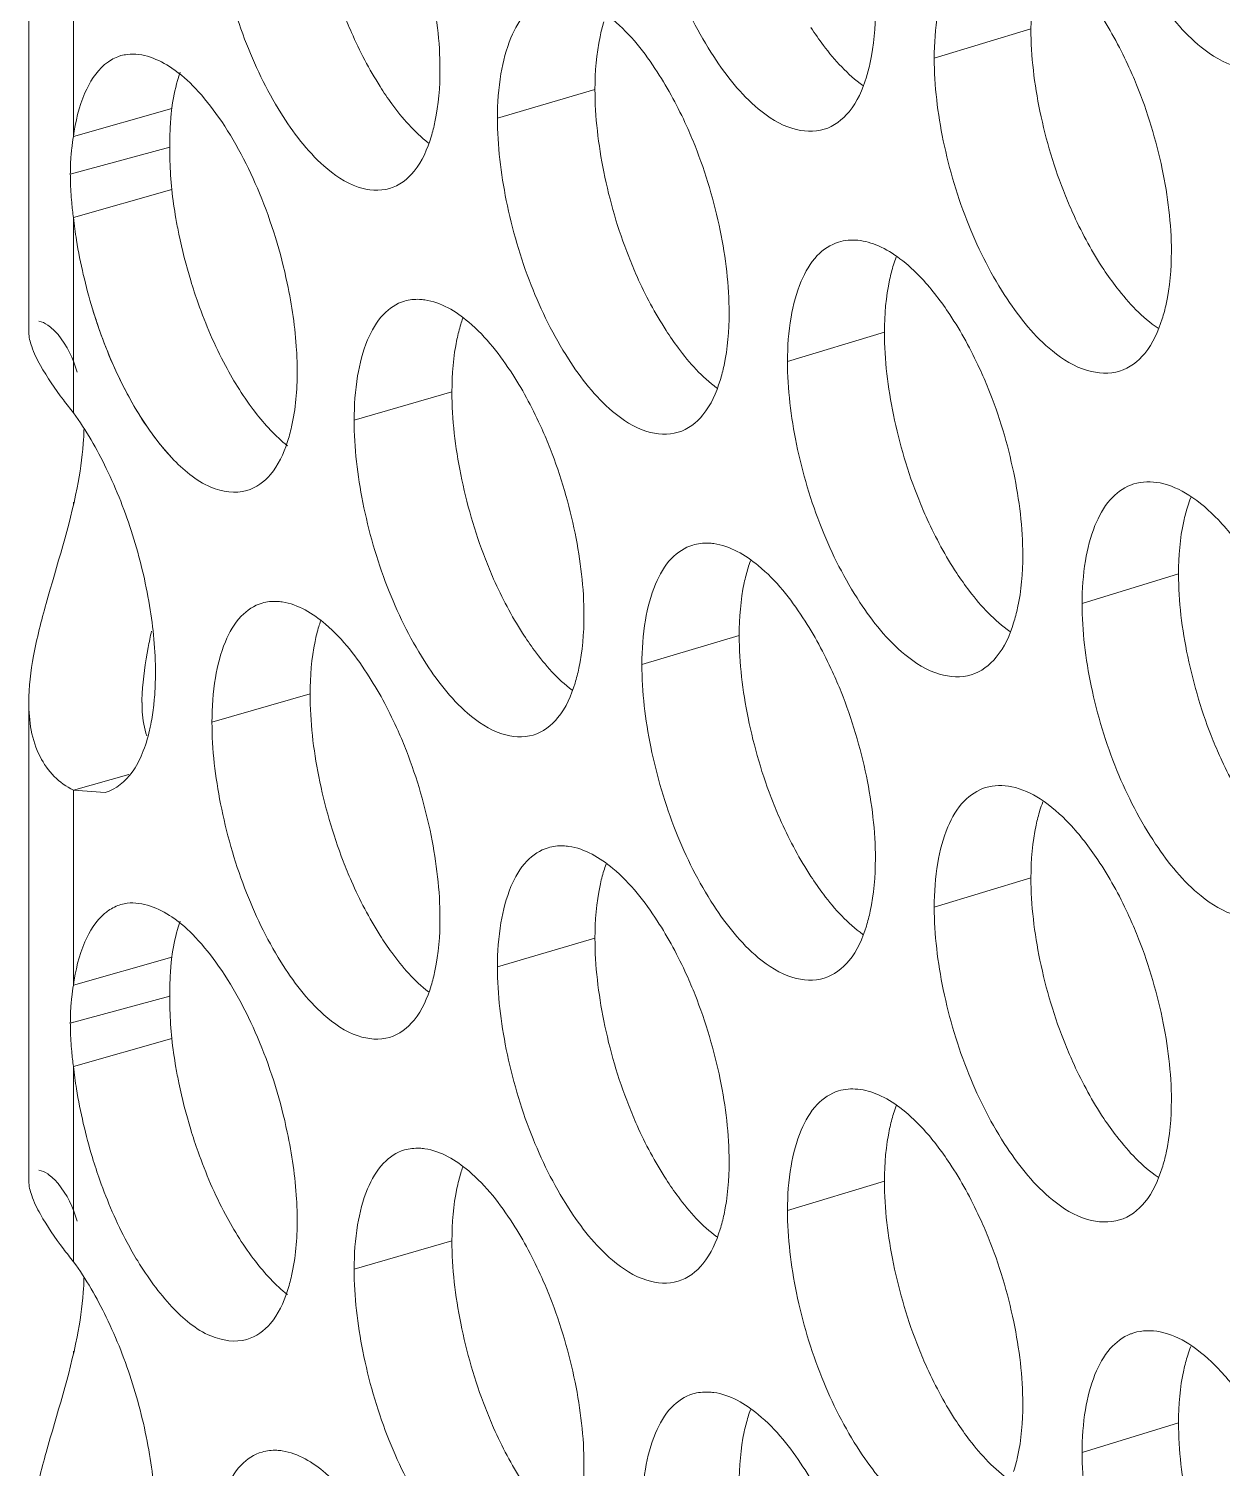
# Model space of a CAD drawing. Header units: millimetres. Extents: x 1177 to 4147, y 93 to 2194.
# Drawn here: x 2491.77 to 2502.84, y 860.77 to 874.13 of the extents above; entities that cross this region are included whole.
import ezdxf

# ---------------------------------------------------------------- set-up
doc = ezdxf.new("R2010")
doc.units = ezdxf.units.MM
doc.header["$LTSCALE"] = 0.1
doc.layers.get('0').update_dxf_attribs({"lineweight": 13})
doc.layers.add('标注', color=251, linetype='Continuous', lineweight=9)

# ---------------------------------------------------------------- blocks, each defined once
blk = doc.blocks.new('02')
for p, q in [((4328.801, 835.981), (4328.801, 842.345)), ((4329.392, 838.595), (4329.392, 841.182)), ((4329.392, 834.932), (4329.392, 837.519)), ((4328.801, 824.748), (4328.801, 831.095)), ((4329.392, 827.345), (4329.392, 829.932)), ((4329.392, 823.682), (4329.392, 826.269))]:
    blk.add_line(p, q)
at = {"layer": '标注'}
for p, q in [((4342.08, 840.021), (4340.799, 839.631)), ((4336.303, 839.219), (4335.011, 838.838)), ((4330.695, 838.967), (4329.392, 838.595)), ((4330.695, 838.967), (4329.392, 838.595)), ((4330.668, 838.453), (4329.351, 838.094)), ((4330.668, 838.453), (4329.351, 838.094)), ((4330.695, 837.891), (4329.392, 837.519)), ((4330.695, 837.891), (4329.392, 837.519)), ((4340.139, 835.999), (4338.854, 835.612)), ((4334.408, 835.21), (4333.112, 834.833)), ((4334.408, 835.21), (4333.112, 834.833)), ((4329.392, 833.71), (4329.392, 833.748)), ((4344.036, 832.798), (4342.758, 832.405)), ((4338.214, 831.982), (4336.925, 831.598)), ((4338.214, 831.982), (4336.925, 831.598)), ((4332.528, 831.207), (4331.228, 830.832)), ((4330.127, 830.141), (4329.392, 829.932)), ((4329.392, 829.932), (4329.813, 829.902)), ((4342.08, 828.771), (4340.799, 828.381)), ((4342.08, 828.771), (4340.799, 828.381)), ((4336.303, 827.969), (4335.011, 827.588)), ((4330.695, 827.717), (4329.392, 827.345)), ((4330.668, 827.203), (4329.351, 826.844)), ((4330.668, 827.203), (4330.659, 827.201)), ((4329.392, 826.855), (4329.351, 826.844)), ((4330.695, 826.641), (4329.392, 826.269)), ((4340.139, 824.749), (4338.854, 824.362)), ((4334.408, 823.96), (4333.112, 823.583)), ((4329.392, 822.46), (4329.392, 822.498)), ((4344.036, 821.548), (4342.758, 821.155))]:
    blk.add_line(p, q, dxfattribs=at)
for centre, radius, start, end in [((4330.173, 839.136), 0.55, 97.1735, 105.9366), ((4330.173, 839.136), 0.55, 97.1735, 105.9366), ((4331.697, 838.179), 2.342, 169.768, 173.6853), ((4331.697, 838.179), 2.342, 169.768, 173.6853), ((4335.848, 838.455), 5.18, 178.0496, 180.0207), ((4335.848, 838.455), 5.18, 178.0496, 180.0207), ((4336.345, 838.454), 5.677, 180.0086, 181.863), ((4336.345, 838.454), 5.677, 180.0086, 181.863), ((4336.687, 838.466), 6.02, 181.871, 185.483), ((4336.687, 838.466), 6.02, 181.871, 185.483), ((4336.712, 838.554), 6.053, 186.2893, 189.956), ((4336.712, 838.554), 6.053, 186.2893, 189.956), ((4333.9, 838.141), 4.55, 185.3339, 187.8588), ((4333.9, 838.141), 4.55, 185.3339, 187.8588), ((4342.076, 836.331), 1.903, 159.5485, 162.781), ((4336.39, 835.539), 1.95, 160.5892, 163.1153), ((4336.39, 835.539), 1.95, 160.5892, 163.1153), ((4343.627, 833.394), 0.623, 107.151, 111.3587), ((4345.946, 833.132), 1.875, 158.8656, 162.563), ((4340.165, 832.312), 1.918, 159.8933, 162.8914), ((4340.165, 832.312), 1.918, 159.8933, 162.8914), ((4334.526, 831.533), 1.966, 160.9402, 163.2288), ((4332.677, 831.098), 2.377, 177.2621, 180.0726), ((4344.003, 829.104), 1.889, 159.2059, 162.6715), ((4344.003, 829.104), 1.889, 159.2059, 162.6715), ((4338.27, 828.298), 1.933, 160.2403, 163.0029), ((4330.173, 827.886), 0.55, 97.1735, 105.9366), ((4331.697, 826.929), 2.342, 169.768, 173.6853), ((4335.848, 827.205), 5.18, 178.0496, 180.0207), ((4336.345, 827.204), 5.677, 180.0086, 181.863), ((4336.687, 827.216), 6.02, 181.871, 185.483), ((4336.712, 827.304), 6.053, 186.2893, 189.956), ((4333.9, 826.891), 4.55, 185.3339, 187.8588), ((4342.076, 825.081), 1.903, 159.5485, 162.781), ((4336.39, 824.289), 1.95, 160.5892, 163.1153), ((4343.627, 822.144), 0.623, 107.151, 111.3587), ((4345.946, 821.882), 1.875, 158.8656, 162.563), ((4340.165, 821.062), 1.918, 159.8933, 162.8914)]:
    blk.add_arc(centre, radius, start, end, dxfattribs=at)
for points, knots in [([(4342.758, 843.655), (4342.758, 843.288), (4342.853, 842.532), (4343.179, 841.451), (4343.667, 840.502), (4344.099, 839.971), (4344.336, 839.779)], [0, 0, 0, 0, 0.256412, 0.529221, 0.786254, 1, 1, 1, 1]), ([(4336.925, 842.848), (4336.925, 842.481), (4337.018, 841.725), (4337.335, 840.642), (4337.812, 839.691), (4338.234, 839.155), (4338.467, 838.961)], [0, 0, 0, 0, 0.256988, 0.530284, 0.787246, 1, 1, 1, 1]), ([(4331.228, 842.082), (4331.228, 841.719), (4331.318, 840.97), (4331.622, 839.895), (4332.079, 838.945), (4332.485, 838.405), (4332.711, 838.205)], [0, 0, 0, 0, 0.256731, 0.529807, 0.786809, 1, 1, 1, 1]), ([(4334.249, 839.485), (4334.249, 839.852), (4334.157, 840.608), (4333.946, 841.338), (4333.805, 841.701)], [0, 0, 0, 0, 0.48467, 1, 1, 1, 1]), ([(4341.48, 841.215), (4341.372, 841.183), (4341.157, 841.038), (4340.95, 840.672), (4340.824, 840.189), (4340.799, 839.827), (4340.799, 839.631)], [0, 0, 0, 0, 0.184776, 0.405862, 0.677804, 1, 1, 1, 1]), ([(4342.2, 840.917), (4342.18, 840.852), (4342.104, 840.559), (4342.08, 840.255), (4342.08, 840.021)], [0, 0, 0, 0, 0.225626, 1, 1, 1, 1]), ([(4335.681, 840.419), (4335.576, 840.388), (4335.362, 840.244), (4335.16, 839.879), (4335.035, 839.397), (4335.011, 839.035), (4335.011, 838.838)], [0, 0, 0, 0, 0.18233, 0.402579, 0.67547, 1, 1, 1, 1]), ([(4337.128, 839.45), (4336.963, 839.704), (4336.645, 840.12), (4336.171, 840.406), (4335.955, 840.437)], [0, 0, 0, 0, 0.581214, 1, 1, 1, 1]), ([(4332.967, 840.239), (4333.001, 840.15), (4333.141, 839.811), (4333.311, 839.485), (4333.455, 839.257)], [0, 0, 0, 0, 0.260931, 1, 1, 1, 1]), ([(4339.899, 839.379), (4339.919, 839.444), (4339.995, 839.736), (4340.019, 840.04), (4340.019, 840.273)], [0, 0, 0, 0, 0.225563, 1, 1, 1, 1]), ([(4343.479, 839.281), (4343.443, 839.37), (4343.296, 839.708), (4343.118, 840.032), (4342.966, 840.258)], [0, 0, 0, 0, 0.260387, 1, 1, 1, 1]), ([(4336.421, 840.114), (4336.401, 840.049), (4336.327, 839.756), (4336.303, 839.452), (4336.303, 839.219)], [0, 0, 0, 0, 0.225225, 1, 1, 1, 1]), ([(4339.164, 840.039), (4339.217, 839.958), (4339.414, 839.676), (4339.651, 839.415), (4339.853, 839.27)], [0, 0, 0, 0, 0.279659, 1, 1, 1, 1]), ([(4342.08, 840.021), (4342.08, 839.655), (4342.174, 838.898), (4342.391, 838.17), (4342.537, 837.809)], [0, 0, 0, 0, 0.484648, 1, 1, 1, 1]), ([(4344.336, 839.779), (4344.475, 839.667), (4344.755, 839.492), (4345.098, 839.473), (4345.235, 839.515)], [0, 0, 0, 0, 0.555309, 1, 1, 1, 1]), ([(4329.805, 839.547), (4329.689, 839.448), (4329.497, 839.136), (4329.419, 838.792), (4329.392, 838.595)], [0, 0, 0, 0, 0.434523, 1, 1, 1, 1]), ([(4329.805, 839.547), (4329.689, 839.448), (4329.497, 839.136), (4329.419, 838.792), (4329.392, 838.595)], [0, 0, 0, 0, 0.434523, 1, 1, 1, 1]), ([(4330.022, 839.666), (4329.963, 839.649), (4329.887, 839.611), (4329.821, 839.56), (4329.805, 839.547)], [0, 0, 0, 0, 0.740858, 1, 1, 1, 1]), ([(4330.022, 839.666), (4329.963, 839.649), (4329.887, 839.611), (4329.821, 839.56), (4329.805, 839.547)], [0, 0, 0, 0, 0.740858, 1, 1, 1, 1]), ([(4331.316, 838.85), (4331.223, 838.984), (4331.035, 839.222), (4330.662, 839.559), (4330.309, 839.708), (4330.104, 839.683)], [0, 0, 0, 0, 0.320968, 0.5929, 1, 1, 1, 1]), ([(4331.316, 838.85), (4331.223, 838.984), (4331.035, 839.222), (4330.662, 839.559), (4330.309, 839.708), (4330.104, 839.683)], [0, 0, 0, 0, 0.320968, 0.5929, 1, 1, 1, 1]), ([(4340.799, 839.631), (4340.799, 839.265), (4340.893, 838.508), (4341.216, 837.427), (4341.7, 836.477), (4342.129, 835.944), (4342.365, 835.752)], [0, 0, 0, 0, 0.256604, 0.529576, 0.786585, 1, 1, 1, 1]), ([(4330.808, 839.446), (4330.795, 839.41), (4330.744, 839.253), (4330.712, 839.092), (4330.695, 838.967)], [0, 0, 0, 0, 0.232223, 1, 1, 1, 1]), ([(4330.808, 839.446), (4330.795, 839.41), (4330.744, 839.253), (4330.712, 839.092), (4330.695, 838.967)], [0, 0, 0, 0, 0.232223, 1, 1, 1, 1]), ([(4334.132, 838.592), (4334.152, 838.657), (4334.226, 838.949), (4334.249, 839.252), (4334.249, 839.485)], [0, 0, 0, 0, 0.225161, 1, 1, 1, 1]), ([(4337.629, 838.47), (4337.594, 838.559), (4337.45, 838.897), (4337.276, 839.222), (4337.128, 839.45)], [0, 0, 0, 0, 0.26065, 1, 1, 1, 1]), ([(4339.34, 838.69), (4339.469, 838.729), (4339.727, 838.929), (4339.848, 839.216), (4339.899, 839.379)], [0, 0, 0, 0, 0.441719, 1, 1, 1, 1]), ([(4333.455, 839.257), (4333.505, 839.179), (4333.689, 838.907), (4333.909, 838.654), (4334.096, 838.508)], [0, 0, 0, 0, 0.278486, 1, 1, 1, 1]), ([(4336.303, 839.219), (4336.303, 838.852), (4336.395, 838.096), (4336.607, 837.366), (4336.75, 837.003)], [0, 0, 0, 0, 0.484764, 1, 1, 1, 1]), ([(4343.941, 837.071), (4343.941, 837.437), (4343.845, 838.193), (4343.626, 838.921), (4343.479, 839.281)], [0, 0, 0, 0, 0.484476, 1, 1, 1, 1]), ([(4330.695, 838.967), (4330.692, 838.94), (4330.68, 838.828), (4330.674, 838.716), (4330.671, 838.631)], [0, 0, 0, 0, 0.242582, 1, 1, 1, 1]), ([(4330.695, 838.967), (4330.692, 838.94), (4330.68, 838.828), (4330.674, 838.716), (4330.671, 838.631)], [0, 0, 0, 0, 0.242582, 1, 1, 1, 1]), ([(4332.225, 836.65), (4332.14, 837.057), (4331.905, 837.823), (4331.535, 838.537), (4331.316, 838.85)], [0, 0, 0, 0, 0.521078, 1, 1, 1, 1]), ([(4332.225, 836.65), (4332.14, 837.057), (4331.905, 837.823), (4331.535, 838.537), (4331.316, 838.85)], [0, 0, 0, 0, 0.521078, 1, 1, 1, 1]), ([(4335.011, 838.838), (4335.011, 838.472), (4335.103, 837.717), (4335.417, 836.635), (4335.888, 835.684), (4336.305, 835.147), (4336.536, 834.951)], [0, 0, 0, 0, 0.257025, 0.530351, 0.787311, 1, 1, 1, 1]), ([(4338.467, 838.961), (4338.602, 838.849), (4338.872, 838.673), (4339.207, 838.649), (4339.34, 838.69)], [0, 0, 0, 0, 0.557203, 1, 1, 1, 1]), ([(4333.581, 837.905), (4333.709, 837.942), (4333.965, 838.143), (4334.083, 838.429), (4334.132, 838.592)], [0, 0, 0, 0, 0.438663, 1, 1, 1, 1]), ([(4329.369, 838.436), (4329.366, 838.409), (4329.355, 838.295), (4329.351, 838.181), (4329.351, 838.094)], [0, 0, 0, 0, 0.240746, 1, 1, 1, 1]), ([(4329.369, 838.436), (4329.366, 838.409), (4329.355, 838.295), (4329.351, 838.181), (4329.351, 838.094)], [0, 0, 0, 0, 0.240746, 1, 1, 1, 1]), ([(4338.081, 836.256), (4338.081, 836.622), (4337.987, 837.378), (4337.773, 838.107), (4337.629, 838.47)], [0, 0, 0, 0, 0.484593, 1, 1, 1, 1]), ([(4329.351, 838.094), (4329.351, 838.063), (4329.353, 837.938), (4329.36, 837.813), (4329.369, 837.718)], [0, 0, 0, 0, 0.242279, 1, 1, 1, 1]), ([(4329.351, 838.094), (4329.351, 838.063), (4329.353, 837.938), (4329.36, 837.813), (4329.369, 837.718)], [0, 0, 0, 0, 0.242279, 1, 1, 1, 1]), ([(4332.711, 838.205), (4332.843, 838.087), (4333.109, 837.899), (4333.448, 837.866), (4333.581, 837.905)], [0, 0, 0, 0, 0.561342, 1, 1, 1, 1]), ([(4342.537, 837.809), (4342.573, 837.72), (4342.718, 837.383), (4342.895, 837.059), (4343.045, 836.832)], [0, 0, 0, 0, 0.260496, 1, 1, 1, 1]), ([(4329.392, 837.519), (4329.403, 837.42), (4329.459, 837.012), (4329.554, 836.61), (4329.644, 836.312)], [0, 0, 0, 0, 0.243528, 1, 1, 1, 1]), ([(4329.392, 837.519), (4329.403, 837.42), (4329.459, 837.012), (4329.554, 836.61), (4329.644, 836.312)], [0, 0, 0, 0, 0.243528, 1, 1, 1, 1]), ([(4330.75, 837.507), (4330.762, 837.439), (4330.815, 837.161), (4330.885, 836.887), (4330.947, 836.684)], [0, 0, 0, 0, 0.247361, 1, 1, 1, 1]), ([(4330.75, 837.507), (4330.762, 837.439), (4330.815, 837.161), (4330.885, 836.887), (4330.947, 836.684)], [0, 0, 0, 0, 0.247361, 1, 1, 1, 1]), ([(4339.532, 837.195), (4339.425, 837.163), (4339.21, 837.018), (4339.005, 836.653), (4338.879, 836.171), (4338.854, 835.808), (4338.854, 835.612)], [0, 0, 0, 0, 0.183968, 0.404776, 0.677031, 1, 1, 1, 1]), ([(4341.005, 836.234), (4340.894, 836.402), (4340.692, 836.668), (4340.368, 836.973), (4340.08, 837.151), (4339.797, 837.234), (4339.613, 837.22), (4339.532, 837.195)], [0, 0, 0, 0, 0.324474, 0.533713, 0.711862, 0.863947, 1, 1, 1, 1]), ([(4343.819, 836.176), (4343.84, 836.241), (4343.916, 836.533), (4343.941, 836.837), (4343.941, 837.071)], [0, 0, 0, 0, 0.225833, 1, 1, 1, 1]), ([(4336.75, 837.003), (4336.785, 836.914), (4336.926, 836.576), (4337.099, 836.251), (4337.246, 836.024)], [0, 0, 0, 0, 0.260758, 1, 1, 1, 1]), ([(4340.259, 836.894), (4340.239, 836.829), (4340.164, 836.537), (4340.139, 836.233), (4340.139, 835.999)], [0, 0, 0, 0, 0.225492, 1, 1, 1, 1]), ([(4330.947, 836.684), (4330.977, 836.584), (4331.104, 836.199), (4331.264, 835.824), (4331.406, 835.558)], [0, 0, 0, 0, 0.257432, 1, 1, 1, 1]), ([(4330.947, 836.684), (4330.977, 836.584), (4331.104, 836.199), (4331.264, 835.824), (4331.406, 835.558)], [0, 0, 0, 0, 0.257432, 1, 1, 1, 1]), ([(4343.045, 836.832), (4343.1, 836.75), (4343.306, 836.461), (4343.555, 836.196), (4343.766, 836.052)], [0, 0, 0, 0, 0.280375, 1, 1, 1, 1]), ([(4332.357, 835.482), (4332.357, 835.575), (4332.344, 835.967), (4332.287, 836.357), (4332.225, 836.65)], [0, 0, 0, 0, 0.236743, 1, 1, 1, 1]), ([(4332.357, 835.482), (4332.357, 835.575), (4332.344, 835.967), (4332.287, 836.357), (4332.225, 836.65)], [0, 0, 0, 0, 0.236743, 1, 1, 1, 1]), ([(4329.644, 836.312), (4329.762, 835.925), (4330.041, 835.224), (4330.459, 834.587), (4330.696, 834.336)], [0, 0, 0, 0, 0.540054, 1, 1, 1, 1]), ([(4329.644, 836.312), (4329.675, 836.212), (4329.801, 835.827), (4329.962, 835.452), (4330.104, 835.186)], [0, 0, 0, 0, 0.257377, 1, 1, 1, 1]), ([(4333.779, 836.413), (4333.673, 836.382), (4333.461, 836.238), (4333.26, 835.874), (4333.136, 835.392), (4333.112, 835.029), (4333.112, 834.833)], [0, 0, 0, 0, 0.181499, 0.401469, 0.674683, 1, 1, 1, 1]), ([(4333.779, 836.413), (4333.673, 836.382), (4333.461, 836.238), (4333.26, 835.874), (4333.136, 835.392), (4333.112, 835.029), (4333.112, 834.833)], [0, 0, 0, 0, 0.181499, 0.401469, 0.674683, 1, 1, 1, 1]), ([(4334.048, 836.429), (4334.025, 836.433), (4333.935, 836.441), (4333.843, 836.431), (4333.779, 836.413)], [0, 0, 0, 0, 0.259359, 1, 1, 1, 1]), ([(4334.048, 836.429), (4334.025, 836.433), (4333.935, 836.441), (4333.843, 836.431), (4333.779, 836.413)], [0, 0, 0, 0, 0.259359, 1, 1, 1, 1]), ([(4335.213, 835.439), (4335.049, 835.694), (4334.734, 836.11), (4334.263, 836.398), (4334.048, 836.429)], [0, 0, 0, 0, 0.582011, 1, 1, 1, 1]), ([(4335.213, 835.439), (4335.049, 835.694), (4334.734, 836.11), (4334.263, 836.398), (4334.048, 836.429)], [0, 0, 0, 0, 0.582011, 1, 1, 1, 1]), ([(4328.932, 836.145), (4328.974, 836.14), (4329.073, 836.09), (4329.281, 835.885), (4329.389, 835.649), (4329.441, 835.471)], [0, 0, 0, 0, 0.148198, 0.361925, 1, 1, 1, 1]), ([(4337.962, 835.362), (4337.982, 835.427), (4338.056, 835.719), (4338.081, 836.023), (4338.081, 836.256)], [0, 0, 0, 0, 0.225428, 1, 1, 1, 1]), ([(4341.514, 835.256), (4341.478, 835.345), (4341.332, 835.683), (4341.155, 836.007), (4341.005, 836.234)], [0, 0, 0, 0, 0.260475, 1, 1, 1, 1]), ([(4343.255, 835.485), (4343.385, 835.525), (4343.644, 835.725), (4343.768, 836.014), (4343.819, 836.176)], [0, 0, 0, 0, 0.443684, 1, 1, 1, 1]), ([(4328.954, 835.561), (4328.91, 835.641), (4328.841, 835.781), (4328.801, 835.936), (4328.801, 836)], [0, 0, 0, 0, 0.58968, 1, 1, 1, 1]), ([(4334.524, 836.105), (4334.505, 836.04), (4334.431, 835.747), (4334.408, 835.444), (4334.408, 835.21)], [0, 0, 0, 0, 0.225092, 1, 1, 1, 1]), ([(4334.524, 836.105), (4334.505, 836.04), (4334.431, 835.747), (4334.408, 835.444), (4334.408, 835.21)], [0, 0, 0, 0, 0.225092, 1, 1, 1, 1]), ([(4337.246, 836.024), (4337.297, 835.944), (4337.491, 835.665), (4337.721, 835.407), (4337.919, 835.261)], [0, 0, 0, 0, 0.279282, 1, 1, 1, 1]), ([(4340.139, 835.999), (4340.139, 835.633), (4340.233, 834.876), (4340.448, 834.147), (4340.593, 833.786)], [0, 0, 0, 0, 0.484687, 1, 1, 1, 1]), ([(4342.365, 835.752), (4342.502, 835.64), (4342.779, 835.464), (4343.119, 835.444), (4343.255, 835.485)], [0, 0, 0, 0, 0.555929, 1, 1, 1, 1]), ([(4329.392, 834.932), (4329.347, 834.989), (4329.191, 835.191), (4329.044, 835.401), (4328.954, 835.561)], [0, 0, 0, 0, 0.283462, 1, 1, 1, 1]), ([(4331.406, 835.558), (4331.522, 835.342), (4331.761, 834.959), (4332.068, 834.623), (4332.228, 834.496)], [0, 0, 0, 0, 0.545672, 1, 1, 1, 1]), ([(4331.406, 835.558), (4331.522, 835.342), (4331.761, 834.959), (4332.068, 834.623), (4332.228, 834.496)], [0, 0, 0, 0, 0.545672, 1, 1, 1, 1]), ([(4338.854, 835.612), (4338.854, 835.246), (4338.948, 834.489), (4339.268, 833.407), (4339.749, 832.457), (4340.174, 831.922), (4340.408, 831.729)], [0, 0, 0, 0, 0.256797, 0.52993, 0.786916, 1, 1, 1, 1]), ([(4332.225, 834.539), (4332.248, 834.607), (4332.331, 834.914), (4332.357, 835.235), (4332.357, 835.482)], [0, 0, 0, 0, 0.223003, 1, 1, 1, 1]), ([(4332.225, 834.539), (4332.248, 834.607), (4332.331, 834.914), (4332.357, 835.235), (4332.357, 835.482)], [0, 0, 0, 0, 0.223003, 1, 1, 1, 1]), ([(4335.709, 834.458), (4335.674, 834.547), (4335.532, 834.885), (4335.36, 835.211), (4335.213, 835.439)], [0, 0, 0, 0, 0.260737, 1, 1, 1, 1]), ([(4335.709, 834.458), (4335.674, 834.547), (4335.532, 834.885), (4335.36, 835.211), (4335.213, 835.439)], [0, 0, 0, 0, 0.260737, 1, 1, 1, 1]), ([(4337.405, 834.674), (4337.534, 834.712), (4337.791, 834.912), (4337.911, 835.199), (4337.962, 835.362)], [0, 0, 0, 0, 0.440715, 1, 1, 1, 1]), ([(4330.104, 835.186), (4330.148, 835.104), (4330.32, 834.803), (4330.523, 834.52), (4330.696, 834.336)], [0, 0, 0, 0, 0.271397, 1, 1, 1, 1]), ([(4334.408, 835.21), (4334.408, 834.844), (4334.499, 834.087), (4334.709, 833.357), (4334.851, 832.994)], [0, 0, 0, 0, 0.484802, 1, 1, 1, 1]), ([(4334.408, 835.21), (4334.408, 834.844), (4334.499, 834.087), (4334.709, 833.357), (4334.851, 832.994)], [0, 0, 0, 0, 0.484802, 1, 1, 1, 1]), ([(4341.972, 833.045), (4341.972, 833.411), (4341.877, 834.167), (4341.66, 834.895), (4341.514, 835.256)], [0, 0, 0, 0, 0.484515, 1, 1, 1, 1]), ([(4330.479, 831.483), (4330.479, 831.782), (4330.418, 832.403), (4330.199, 833.316), (4329.861, 834.177), (4329.56, 834.702), (4329.392, 834.932)], [0, 0, 0, 0, 0.24518, 0.507954, 0.766556, 1, 1, 1, 1]), ([(4333.112, 834.833), (4333.112, 834.468), (4333.203, 833.716), (4333.511, 832.638), (4333.976, 831.687), (4334.388, 831.149), (4334.616, 830.951)], [0, 0, 0, 0, 0.25688, 0.530083, 0.787064, 1, 1, 1, 1]), ([(4333.112, 834.833), (4333.112, 834.468), (4333.203, 833.716), (4333.511, 832.638), (4333.976, 831.687), (4334.388, 831.149), (4334.616, 830.951)], [0, 0, 0, 0, 0.25688, 0.530083, 0.787064, 1, 1, 1, 1]), ([(4336.536, 834.951), (4336.67, 834.838), (4336.938, 834.66), (4337.272, 834.634), (4337.405, 834.674)], [0, 0, 0, 0, 0.558251, 1, 1, 1, 1]), ([(4329.532, 834.712), (4329.531, 834.65), (4329.518, 834.39), (4329.479, 834.132), (4329.441, 833.938)], [0, 0, 0, 0, 0.238404, 1, 1, 1, 1]), ([(4331.69, 833.902), (4331.811, 833.937), (4332.057, 834.119), (4332.175, 834.388), (4332.225, 834.539)], [0, 0, 0, 0, 0.441393, 1, 1, 1, 1]), ([(4331.69, 833.902), (4331.811, 833.937), (4332.057, 834.119), (4332.175, 834.388), (4332.225, 834.539)], [0, 0, 0, 0, 0.441393, 1, 1, 1, 1]), ([(4336.157, 832.243), (4336.157, 832.61), (4336.065, 833.366), (4335.852, 834.095), (4335.709, 834.458)], [0, 0, 0, 0, 0.484632, 1, 1, 1, 1]), ([(4336.157, 832.243), (4336.157, 832.61), (4336.065, 833.366), (4335.852, 834.095), (4335.709, 834.458)], [0, 0, 0, 0, 0.484632, 1, 1, 1, 1]), ([(4330.696, 834.336), (4330.844, 834.18), (4331.132, 833.924), (4331.537, 833.858), (4331.69, 833.902)], [0, 0, 0, 0, 0.574979, 1, 1, 1, 1]), ([(4330.696, 834.336), (4330.844, 834.18), (4331.132, 833.924), (4331.537, 833.858), (4331.69, 833.902)], [0, 0, 0, 0, 0.574979, 1, 1, 1, 1]), ([(4344.942, 833.037), (4344.829, 833.205), (4344.599, 833.502), (4344.213, 833.843), (4343.82, 834.026), (4343.554, 834.024), (4343.443, 833.99)], [0, 0, 0, 0, 0.323685, 0.595295, 0.814917, 1, 1, 1, 1]), ([(4329.441, 833.938), (4329.339, 833.419), (4329.098, 832.688), (4328.856, 831.746), (4328.801, 831.301), (4328.801, 831.095)], [0, 0, 0, 0, 0.543055, 0.787808, 1, 1, 1, 1]), ([(4343.4, 833.975), (4343.297, 833.935), (4343.095, 833.779), (4342.901, 833.417), (4342.782, 832.946), (4342.758, 832.594), (4342.758, 832.405)], [0, 0, 0, 0, 0.186349, 0.409523, 0.681034, 1, 1, 1, 1]), ([(4340.593, 833.786), (4340.628, 833.697), (4340.773, 833.359), (4340.948, 833.035), (4341.097, 832.808)], [0, 0, 0, 0, 0.260583, 1, 1, 1, 1]), ([(4344.157, 833.693), (4344.137, 833.628), (4344.06, 833.336), (4344.036, 833.031), (4344.036, 832.798)], [0, 0, 0, 0, 0.225761, 1, 1, 1, 1]), ([(4337.599, 833.18), (4337.493, 833.148), (4337.279, 833.004), (4337.075, 832.639), (4336.95, 832.157), (4336.925, 831.794), (4336.925, 831.598)], [0, 0, 0, 0, 0.183153, 0.403682, 0.676253, 1, 1, 1, 1]), ([(4337.599, 833.18), (4337.493, 833.148), (4337.279, 833.004), (4337.075, 832.639), (4336.95, 832.157), (4336.925, 831.794), (4336.925, 831.598)], [0, 0, 0, 0, 0.183153, 0.403682, 0.676253, 1, 1, 1, 1]), ([(4337.876, 833.199), (4337.853, 833.202), (4337.76, 833.21), (4337.665, 833.2), (4337.599, 833.18)], [0, 0, 0, 0, 0.259249, 1, 1, 1, 1]), ([(4337.876, 833.199), (4337.853, 833.202), (4337.76, 833.21), (4337.665, 833.2), (4337.599, 833.18)], [0, 0, 0, 0, 0.259249, 1, 1, 1, 1]), ([(4339.059, 832.215), (4338.893, 832.468), (4338.571, 832.885), (4338.094, 833.169), (4337.876, 833.199)], [0, 0, 0, 0, 0.580424, 1, 1, 1, 1]), ([(4339.059, 832.215), (4338.893, 832.468), (4338.571, 832.885), (4338.094, 833.169), (4337.876, 833.199)], [0, 0, 0, 0, 0.580424, 1, 1, 1, 1]), ([(4334.851, 832.994), (4334.885, 832.905), (4335.026, 832.567), (4335.197, 832.241), (4335.343, 832.013)], [0, 0, 0, 0, 0.260845, 1, 1, 1, 1]), ([(4334.851, 832.994), (4334.885, 832.905), (4335.026, 832.567), (4335.197, 832.241), (4335.343, 832.013)], [0, 0, 0, 0, 0.260845, 1, 1, 1, 1]), ([(4338.332, 832.877), (4338.312, 832.812), (4338.238, 832.519), (4338.214, 832.215), (4338.214, 831.982)], [0, 0, 0, 0, 0.225358, 1, 1, 1, 1]), ([(4338.332, 832.877), (4338.312, 832.812), (4338.238, 832.519), (4338.214, 832.215), (4338.214, 831.982)], [0, 0, 0, 0, 0.225358, 1, 1, 1, 1]), ([(4341.851, 832.15), (4341.872, 832.215), (4341.948, 832.507), (4341.972, 832.811), (4341.972, 833.045)], [0, 0, 0, 0, 0.225697, 1, 1, 1, 1]), ([(4341.097, 832.808), (4341.151, 832.726), (4341.353, 832.441), (4341.595, 832.178), (4341.802, 832.034)], [0, 0, 0, 0, 0.280024, 1, 1, 1, 1]), ([(4344.036, 832.798), (4344.036, 832.431), (4344.131, 831.675), (4344.35, 830.947), (4344.496, 830.586)], [0, 0, 0, 0, 0.48461, 1, 1, 1, 1]), ([(4331.891, 832.41), (4331.787, 832.38), (4331.575, 832.237), (4331.375, 831.874), (4331.252, 831.392), (4331.228, 831.029), (4331.228, 830.832)], [0, 0, 0, 0, 0.180661, 0.40035, 0.673891, 1, 1, 1, 1]), ([(4332.157, 832.426), (4332.134, 832.429), (4332.046, 832.438), (4331.955, 832.429), (4331.891, 832.41)], [0, 0, 0, 0, 0.259416, 1, 1, 1, 1]), ([(4333.312, 831.433), (4333.15, 831.688), (4332.839, 832.104), (4332.371, 832.394), (4332.157, 832.426)], [0, 0, 0, 0, 0.582814, 1, 1, 1, 1]), ([(4342.758, 832.405), (4342.758, 832.038), (4342.853, 831.282), (4343.179, 830.201), (4343.667, 829.252), (4344.099, 828.721), (4344.336, 828.529)], [0, 0, 0, 0, 0.256412, 0.529221, 0.786254, 1, 1, 1, 1]), ([(4336.039, 831.35), (4336.059, 831.414), (4336.133, 831.707), (4336.157, 832.01), (4336.157, 832.243)], [0, 0, 0, 0, 0.225294, 1, 1, 1, 1]), ([(4336.039, 831.35), (4336.059, 831.414), (4336.133, 831.707), (4336.157, 832.01), (4336.157, 832.243)], [0, 0, 0, 0, 0.225294, 1, 1, 1, 1]), ([(4339.564, 831.236), (4339.528, 831.325), (4339.384, 831.662), (4339.208, 831.987), (4339.059, 832.215)], [0, 0, 0, 0, 0.260562, 1, 1, 1, 1]), ([(4339.564, 831.236), (4339.528, 831.325), (4339.384, 831.662), (4339.208, 831.987), (4339.059, 832.215)], [0, 0, 0, 0, 0.260562, 1, 1, 1, 1]), ([(4341.29, 831.46), (4341.419, 831.5), (4341.678, 831.7), (4341.8, 831.988), (4341.851, 832.15)], [0, 0, 0, 0, 0.442709, 1, 1, 1, 1]), ([(4330.426, 832.039), (4330.411, 831.967), (4330.357, 831.693), (4330.313, 831.416), (4330.304, 831.211)], [0, 0, 0, 0, 0.264477, 1, 1, 1, 1]), ([(4332.643, 832.101), (4332.624, 832.036), (4332.551, 831.743), (4332.528, 831.44), (4332.528, 831.207)], [0, 0, 0, 0, 0.22496, 1, 1, 1, 1]), ([(4335.343, 832.013), (4335.393, 831.934), (4335.582, 831.659), (4335.807, 831.403), (4336, 831.257)], [0, 0, 0, 0, 0.27889, 1, 1, 1, 1]), ([(4335.343, 832.013), (4335.393, 831.934), (4335.582, 831.659), (4335.807, 831.403), (4336, 831.257)], [0, 0, 0, 0, 0.27889, 1, 1, 1, 1]), ([(4338.214, 831.982), (4338.214, 831.615), (4338.307, 830.859), (4338.52, 830.129), (4338.664, 829.767)], [0, 0, 0, 0, 0.484725, 1, 1, 1, 1]), ([(4338.214, 831.982), (4338.214, 831.615), (4338.307, 830.859), (4338.52, 830.129), (4338.664, 829.767)], [0, 0, 0, 0, 0.484725, 1, 1, 1, 1]), ([(4340.408, 831.729), (4340.545, 831.617), (4340.818, 831.441), (4341.155, 831.419), (4341.29, 831.46)], [0, 0, 0, 0, 0.55656, 1, 1, 1, 1]), ([(4336.925, 831.598), (4336.925, 831.231), (4337.018, 830.475), (4337.335, 829.392), (4337.812, 828.441), (4338.234, 827.905), (4338.467, 827.711)], [0, 0, 0, 0, 0.256988, 0.530284, 0.787246, 1, 1, 1, 1]), ([(4336.925, 831.598), (4336.925, 831.231), (4337.018, 830.475), (4337.335, 829.392), (4337.812, 828.441), (4338.234, 827.905), (4338.467, 827.711)], [0, 0, 0, 0, 0.256988, 0.530284, 0.787246, 1, 1, 1, 1]), ([(4330.457, 831.057), (4330.46, 831.091), (4330.474, 831.233), (4330.479, 831.375), (4330.479, 831.483)], [0, 0, 0, 0, 0.240443, 1, 1, 1, 1]), ([(4333.805, 830.451), (4333.77, 830.54), (4333.629, 830.879), (4333.458, 831.205), (4333.312, 831.433)], [0, 0, 0, 0, 0.260824, 1, 1, 1, 1]), ([(4335.486, 830.662), (4335.613, 830.7), (4335.87, 830.9), (4335.989, 831.187), (4336.039, 831.35)], [0, 0, 0, 0, 0.439697, 1, 1, 1, 1]), ([(4335.486, 830.662), (4335.613, 830.7), (4335.87, 830.9), (4335.989, 831.187), (4336.039, 831.35)], [0, 0, 0, 0, 0.439697, 1, 1, 1, 1]), ([(4332.528, 831.207), (4332.528, 830.84), (4332.618, 830.083), (4332.827, 829.352), (4332.967, 828.989)], [0, 0, 0, 0, 0.484841, 1, 1, 1, 1]), ([(4340.019, 829.023), (4340.019, 829.389), (4339.925, 830.145), (4339.709, 830.874), (4339.564, 831.236)], [0, 0, 0, 0, 0.484554, 1, 1, 1, 1]), ([(4340.019, 829.023), (4340.019, 829.389), (4339.925, 830.145), (4339.709, 830.874), (4339.564, 831.236)], [0, 0, 0, 0, 0.484554, 1, 1, 1, 1]), ([(4328.801, 831.095), (4328.8, 830.85), (4328.855, 830.483), (4329.123, 830.104), (4329.299, 829.978), (4329.392, 829.932)], [0, 0, 0, 0, 0.536627, 0.771347, 1, 1, 1, 1]), ([(4330.301, 831.095), (4330.301, 831.054), (4330.306, 830.904), (4330.329, 830.752), (4330.365, 830.65)], [0, 0, 0, 0, 0.274396, 1, 1, 1, 1]), ([(4330.401, 830.725), (4330.407, 830.751), (4330.43, 830.861), (4330.447, 830.972), (4330.457, 831.057)], [0, 0, 0, 0, 0.239722, 1, 1, 1, 1]), ([(4331.228, 830.832), (4331.228, 830.469), (4331.318, 829.72), (4331.622, 828.645), (4332.079, 827.695), (4332.485, 827.155), (4332.711, 826.955)], [0, 0, 0, 0, 0.256731, 0.529807, 0.786809, 1, 1, 1, 1]), ([(4334.616, 830.951), (4334.749, 830.835), (4335.016, 830.652), (4335.353, 830.623), (4335.486, 830.662)], [0, 0, 0, 0, 0.55978, 1, 1, 1, 1]), ([(4334.616, 830.951), (4334.749, 830.835), (4335.016, 830.652), (4335.353, 830.623), (4335.486, 830.662)], [0, 0, 0, 0, 0.55978, 1, 1, 1, 1]), ([(4329.813, 829.902), (4329.956, 829.943), (4330.159, 830.114), (4330.317, 830.426), (4330.376, 830.62), (4330.401, 830.725)], [0, 0, 0, 0, 0.426718, 0.691609, 1, 1, 1, 1]), ([(4344.496, 830.586), (4344.532, 830.498), (4344.679, 830.161), (4344.857, 829.837), (4345.008, 829.611)], [0, 0, 0, 0, 0.260408, 1, 1, 1, 1]), ([(4334.249, 828.235), (4334.249, 828.602), (4334.157, 829.358), (4333.946, 830.088), (4333.805, 830.451)], [0, 0, 0, 0, 0.48467, 1, 1, 1, 1]), ([(4341.48, 829.965), (4341.372, 829.933), (4341.157, 829.788), (4340.95, 829.422), (4340.824, 828.939), (4340.799, 828.577), (4340.799, 828.381)], [0, 0, 0, 0, 0.184776, 0.405862, 0.677804, 1, 1, 1, 1]), ([(4341.48, 829.965), (4341.372, 829.933), (4341.157, 829.788), (4340.95, 829.422), (4340.824, 828.939), (4340.799, 828.577), (4340.799, 828.381)], [0, 0, 0, 0, 0.184776, 0.405862, 0.677804, 1, 1, 1, 1]), ([(4342.966, 829.008), (4342.854, 829.176), (4342.627, 829.473), (4342.244, 829.815), (4341.855, 830), (4341.59, 829.999), (4341.48, 829.965)], [0, 0, 0, 0, 0.324351, 0.596195, 0.815556, 1, 1, 1, 1]), ([(4342.966, 829.008), (4342.854, 829.176), (4342.627, 829.473), (4342.244, 829.815), (4341.855, 830), (4341.59, 829.999), (4341.48, 829.965)], [0, 0, 0, 0, 0.324351, 0.596195, 0.815556, 1, 1, 1, 1]), ([(4338.664, 829.767), (4338.699, 829.678), (4338.842, 829.341), (4339.016, 829.016), (4339.164, 828.789)], [0, 0, 0, 0, 0.260671, 1, 1, 1, 1]), ([(4338.664, 829.767), (4338.699, 829.678), (4338.842, 829.341), (4339.016, 829.016), (4339.164, 828.789)], [0, 0, 0, 0, 0.260671, 1, 1, 1, 1]), ([(4342.2, 829.667), (4342.18, 829.602), (4342.104, 829.309), (4342.08, 829.005), (4342.08, 828.771)], [0, 0, 0, 0, 0.225626, 1, 1, 1, 1]), ([(4342.2, 829.667), (4342.18, 829.602), (4342.104, 829.309), (4342.08, 829.005), (4342.08, 828.771)], [0, 0, 0, 0, 0.225626, 1, 1, 1, 1]), ([(4335.681, 829.169), (4335.576, 829.138), (4335.362, 828.994), (4335.16, 828.629), (4335.035, 828.147), (4335.011, 827.785), (4335.011, 827.588)], [0, 0, 0, 0, 0.18233, 0.402579, 0.67547, 1, 1, 1, 1]), ([(4335.955, 829.187), (4335.931, 829.19), (4335.84, 829.199), (4335.747, 829.188), (4335.681, 829.169)], [0, 0, 0, 0, 0.259303, 1, 1, 1, 1]), ([(4337.128, 828.2), (4336.963, 828.454), (4336.645, 828.87), (4336.171, 829.156), (4335.955, 829.187)], [0, 0, 0, 0, 0.581214, 1, 1, 1, 1]), ([(4332.967, 828.989), (4333.001, 828.9), (4333.141, 828.561), (4333.311, 828.235), (4333.455, 828.007)], [0, 0, 0, 0, 0.260931, 1, 1, 1, 1]), ([(4336.421, 828.864), (4336.401, 828.799), (4336.327, 828.506), (4336.303, 828.202), (4336.303, 827.969)], [0, 0, 0, 0, 0.225225, 1, 1, 1, 1]), ([(4339.899, 828.129), (4339.919, 828.194), (4339.995, 828.486), (4340.019, 828.79), (4340.019, 829.023)], [0, 0, 0, 0, 0.225563, 1, 1, 1, 1]), ([(4339.899, 828.129), (4339.919, 828.194), (4339.995, 828.486), (4340.019, 828.79), (4340.019, 829.023)], [0, 0, 0, 0, 0.225563, 1, 1, 1, 1]), ([(4343.479, 828.031), (4343.443, 828.12), (4343.296, 828.458), (4343.118, 828.782), (4342.966, 829.008)], [0, 0, 0, 0, 0.260387, 1, 1, 1, 1]), ([(4343.479, 828.031), (4343.443, 828.12), (4343.296, 828.458), (4343.118, 828.782), (4342.966, 829.008)], [0, 0, 0, 0, 0.260387, 1, 1, 1, 1]), ([(4339.164, 828.789), (4339.217, 828.708), (4339.414, 828.426), (4339.651, 828.165), (4339.853, 828.02)], [0, 0, 0, 0, 0.279659, 1, 1, 1, 1]), ([(4339.164, 828.789), (4339.217, 828.708), (4339.414, 828.426), (4339.651, 828.165), (4339.853, 828.02)], [0, 0, 0, 0, 0.279659, 1, 1, 1, 1]), ([(4342.08, 828.771), (4342.08, 828.405), (4342.174, 827.648), (4342.391, 826.92), (4342.537, 826.559)], [0, 0, 0, 0, 0.484648, 1, 1, 1, 1]), ([(4342.08, 828.771), (4342.08, 828.405), (4342.174, 827.648), (4342.391, 826.92), (4342.537, 826.559)], [0, 0, 0, 0, 0.484648, 1, 1, 1, 1]), ([(4344.336, 828.529), (4344.475, 828.417), (4344.755, 828.242), (4345.098, 828.223), (4345.235, 828.265)], [0, 0, 0, 0, 0.555309, 1, 1, 1, 1]), ([(4329.805, 828.297), (4329.689, 828.198), (4329.497, 827.886), (4329.419, 827.542), (4329.392, 827.345)], [0, 0, 0, 0, 0.434523, 1, 1, 1, 1]), ([(4330.022, 828.416), (4329.963, 828.399), (4329.887, 828.361), (4329.821, 828.31), (4329.805, 828.297)], [0, 0, 0, 0, 0.740858, 1, 1, 1, 1]), ([(4331.316, 827.6), (4331.223, 827.734), (4331.035, 827.972), (4330.662, 828.309), (4330.309, 828.458), (4330.104, 828.433)], [0, 0, 0, 0, 0.320968, 0.5929, 1, 1, 1, 1]), ([(4340.799, 828.381), (4340.799, 828.015), (4340.893, 827.258), (4341.216, 826.177), (4341.7, 825.227), (4342.129, 824.694), (4342.365, 824.502)], [0, 0, 0, 0, 0.256604, 0.529576, 0.786585, 1, 1, 1, 1]), ([(4340.799, 828.381), (4340.799, 828.015), (4340.893, 827.258), (4341.216, 826.177), (4341.7, 825.227), (4342.129, 824.694), (4342.365, 824.502)], [0, 0, 0, 0, 0.256604, 0.529576, 0.786585, 1, 1, 1, 1]), ([(4330.808, 828.196), (4330.795, 828.16), (4330.744, 828.003), (4330.712, 827.842), (4330.695, 827.717)], [0, 0, 0, 0, 0.232223, 1, 1, 1, 1]), ([(4334.132, 827.342), (4334.152, 827.407), (4334.226, 827.699), (4334.249, 828.002), (4334.249, 828.235)], [0, 0, 0, 0, 0.225161, 1, 1, 1, 1]), ([(4337.629, 827.22), (4337.594, 827.309), (4337.45, 827.647), (4337.276, 827.972), (4337.128, 828.2)], [0, 0, 0, 0, 0.26065, 1, 1, 1, 1]), ([(4339.34, 827.44), (4339.469, 827.479), (4339.727, 827.679), (4339.848, 827.966), (4339.899, 828.129)], [0, 0, 0, 0, 0.441719, 1, 1, 1, 1]), ([(4339.34, 827.44), (4339.469, 827.479), (4339.727, 827.679), (4339.848, 827.966), (4339.899, 828.129)], [0, 0, 0, 0, 0.441719, 1, 1, 1, 1]), ([(4333.455, 828.007), (4333.505, 827.929), (4333.689, 827.657), (4333.909, 827.404), (4334.096, 827.258)], [0, 0, 0, 0, 0.278486, 1, 1, 1, 1]), ([(4336.303, 827.969), (4336.303, 827.602), (4336.395, 826.846), (4336.607, 826.116), (4336.75, 825.753)], [0, 0, 0, 0, 0.484764, 1, 1, 1, 1]), ([(4343.941, 825.821), (4343.941, 826.187), (4343.845, 826.943), (4343.626, 827.671), (4343.479, 828.031)], [0, 0, 0, 0, 0.484476, 1, 1, 1, 1]), ([(4343.941, 825.821), (4343.941, 826.187), (4343.845, 826.943), (4343.626, 827.671), (4343.479, 828.031)], [0, 0, 0, 0, 0.484476, 1, 1, 1, 1]), ([(4330.695, 827.717), (4330.692, 827.69), (4330.68, 827.578), (4330.674, 827.466), (4330.671, 827.381)], [0, 0, 0, 0, 0.242582, 1, 1, 1, 1]), ([(4332.225, 825.4), (4332.14, 825.807), (4331.905, 826.573), (4331.535, 827.287), (4331.316, 827.6)], [0, 0, 0, 0, 0.521078, 1, 1, 1, 1]), ([(4335.011, 827.588), (4335.011, 827.222), (4335.103, 826.467), (4335.417, 825.385), (4335.888, 824.434), (4336.305, 823.897), (4336.536, 823.701)], [0, 0, 0, 0, 0.257025, 0.530351, 0.787311, 1, 1, 1, 1]), ([(4338.467, 827.711), (4338.602, 827.599), (4338.872, 827.423), (4339.207, 827.399), (4339.34, 827.44)], [0, 0, 0, 0, 0.557203, 1, 1, 1, 1]), ([(4338.467, 827.711), (4338.602, 827.599), (4338.872, 827.423), (4339.207, 827.399), (4339.34, 827.44)], [0, 0, 0, 0, 0.557203, 1, 1, 1, 1]), ([(4333.581, 826.655), (4333.709, 826.692), (4333.965, 826.893), (4334.083, 827.179), (4334.132, 827.342)], [0, 0, 0, 0, 0.438663, 1, 1, 1, 1]), ([(4329.369, 827.186), (4329.366, 827.159), (4329.355, 827.045), (4329.351, 826.931), (4329.351, 826.844)], [0, 0, 0, 0, 0.240746, 1, 1, 1, 1]), ([(4338.081, 825.006), (4338.081, 825.372), (4337.987, 826.128), (4337.773, 826.857), (4337.629, 827.22)], [0, 0, 0, 0, 0.484593, 1, 1, 1, 1]), ([(4332.711, 826.955), (4332.843, 826.837), (4333.109, 826.649), (4333.448, 826.616), (4333.581, 826.655)], [0, 0, 0, 0, 0.561342, 1, 1, 1, 1]), ([(4329.351, 826.844), (4329.351, 826.813), (4329.353, 826.688), (4329.36, 826.563), (4329.369, 826.468)], [0, 0, 0, 0, 0.242279, 1, 1, 1, 1]), ([(4342.537, 826.559), (4342.573, 826.47), (4342.718, 826.133), (4342.895, 825.809), (4343.045, 825.582)], [0, 0, 0, 0, 0.260496, 1, 1, 1, 1]), ([(4342.537, 826.559), (4342.573, 826.47), (4342.718, 826.133), (4342.895, 825.809), (4343.045, 825.582)], [0, 0, 0, 0, 0.260496, 1, 1, 1, 1]), ([(4329.392, 826.269), (4329.403, 826.17), (4329.459, 825.762), (4329.554, 825.36), (4329.644, 825.062)], [0, 0, 0, 0, 0.243528, 1, 1, 1, 1]), ([(4330.75, 826.257), (4330.762, 826.189), (4330.815, 825.911), (4330.885, 825.637), (4330.947, 825.434)], [0, 0, 0, 0, 0.247361, 1, 1, 1, 1]), ([(4339.532, 825.945), (4339.425, 825.913), (4339.21, 825.768), (4339.005, 825.403), (4338.879, 824.921), (4338.854, 824.558), (4338.854, 824.362)], [0, 0, 0, 0, 0.183968, 0.404776, 0.677031, 1, 1, 1, 1]), ([(4341.005, 824.984), (4340.894, 825.152), (4340.692, 825.418), (4340.368, 825.723), (4340.08, 825.901), (4339.797, 825.984), (4339.613, 825.97), (4339.532, 825.945)], [0, 0, 0, 0, 0.324474, 0.533713, 0.711862, 0.863947, 1, 1, 1, 1]), ([(4343.819, 824.926), (4343.84, 824.991), (4343.916, 825.283), (4343.941, 825.587), (4343.941, 825.821)], [0, 0, 0, 0, 0.225833, 1, 1, 1, 1]), ([(4343.819, 824.926), (4343.84, 824.991), (4343.916, 825.283), (4343.941, 825.587), (4343.941, 825.821)], [0, 0, 0, 0, 0.225833, 1, 1, 1, 1]), ([(4336.75, 825.753), (4336.785, 825.664), (4336.926, 825.326), (4337.099, 825.001), (4337.246, 824.774)], [0, 0, 0, 0, 0.260758, 1, 1, 1, 1]), ([(4340.259, 825.644), (4340.239, 825.579), (4340.164, 825.287), (4340.139, 824.983), (4340.139, 824.749)], [0, 0, 0, 0, 0.225492, 1, 1, 1, 1]), ([(4330.947, 825.434), (4330.977, 825.334), (4331.104, 824.949), (4331.264, 824.574), (4331.406, 824.308)], [0, 0, 0, 0, 0.257432, 1, 1, 1, 1]), ([(4343.045, 825.582), (4343.1, 825.5), (4343.306, 825.211), (4343.555, 824.946), (4343.766, 824.802)], [0, 0, 0, 0, 0.280375, 1, 1, 1, 1]), ([(4343.045, 825.582), (4343.1, 825.5), (4343.306, 825.211), (4343.555, 824.946), (4343.766, 824.802)], [0, 0, 0, 0, 0.280375, 1, 1, 1, 1]), ([(4332.357, 824.232), (4332.357, 824.325), (4332.344, 824.717), (4332.287, 825.107), (4332.225, 825.4)], [0, 0, 0, 0, 0.236743, 1, 1, 1, 1]), ([(4329.644, 825.062), (4329.675, 824.962), (4329.801, 824.577), (4329.962, 824.202), (4330.104, 823.936)], [0, 0, 0, 0, 0.257377, 1, 1, 1, 1]), ([(4333.779, 825.163), (4333.673, 825.132), (4333.461, 824.988), (4333.26, 824.624), (4333.136, 824.142), (4333.112, 823.779), (4333.112, 823.583)], [0, 0, 0, 0, 0.181499, 0.401469, 0.674683, 1, 1, 1, 1]), ([(4334.048, 825.179), (4334.025, 825.183), (4333.935, 825.191), (4333.843, 825.181), (4333.779, 825.163)], [0, 0, 0, 0, 0.259359, 1, 1, 1, 1]), ([(4335.213, 824.189), (4335.049, 824.444), (4334.734, 824.86), (4334.263, 825.148), (4334.048, 825.179)], [0, 0, 0, 0, 0.582011, 1, 1, 1, 1]), ([(4328.932, 824.895), (4328.974, 824.89), (4329.073, 824.84), (4329.281, 824.635), (4329.389, 824.399), (4329.441, 824.221)], [0, 0, 0, 0, 0.148198, 0.361925, 1, 1, 1, 1]), ([(4337.962, 824.112), (4337.982, 824.177), (4338.056, 824.469), (4338.081, 824.773), (4338.081, 825.006)], [0, 0, 0, 0, 0.225428, 1, 1, 1, 1]), ([(4341.514, 824.006), (4341.478, 824.095), (4341.332, 824.433), (4341.155, 824.757), (4341.005, 824.984)], [0, 0, 0, 0, 0.260475, 1, 1, 1, 1]), ([(4343.255, 824.235), (4343.385, 824.275), (4343.644, 824.475), (4343.768, 824.764), (4343.819, 824.926)], [0, 0, 0, 0, 0.443684, 1, 1, 1, 1]), ([(4343.255, 824.235), (4343.385, 824.275), (4343.644, 824.475), (4343.768, 824.764), (4343.819, 824.926)], [0, 0, 0, 0, 0.443684, 1, 1, 1, 1]), ([(4328.954, 824.311), (4328.91, 824.391), (4328.841, 824.531), (4328.801, 824.686), (4328.801, 824.75)], [0, 0, 0, 0, 0.58968, 1, 1, 1, 1]), ([(4334.524, 824.855), (4334.505, 824.79), (4334.431, 824.497), (4334.408, 824.194), (4334.408, 823.96)], [0, 0, 0, 0, 0.225092, 1, 1, 1, 1]), ([(4337.246, 824.774), (4337.297, 824.694), (4337.491, 824.415), (4337.721, 824.157), (4337.919, 824.011)], [0, 0, 0, 0, 0.279282, 1, 1, 1, 1]), ([(4340.139, 824.749), (4340.139, 824.383), (4340.233, 823.626), (4340.448, 822.897), (4340.593, 822.536)], [0, 0, 0, 0, 0.484687, 1, 1, 1, 1]), ([(4342.365, 824.502), (4342.502, 824.39), (4342.779, 824.214), (4343.119, 824.194), (4343.255, 824.235)], [0, 0, 0, 0, 0.555929, 1, 1, 1, 1]), ([(4342.365, 824.502), (4342.502, 824.39), (4342.779, 824.214), (4343.119, 824.194), (4343.255, 824.235)], [0, 0, 0, 0, 0.555929, 1, 1, 1, 1]), ([(4329.392, 823.682), (4329.347, 823.739), (4329.191, 823.941), (4329.044, 824.151), (4328.954, 824.311)], [0, 0, 0, 0, 0.283462, 1, 1, 1, 1]), ([(4331.406, 824.308), (4331.522, 824.092), (4331.761, 823.709), (4332.068, 823.373), (4332.228, 823.246)], [0, 0, 0, 0, 0.545672, 1, 1, 1, 1]), ([(4338.854, 824.362), (4338.854, 823.996), (4338.948, 823.239), (4339.268, 822.157), (4339.749, 821.207), (4340.174, 820.672), (4340.408, 820.479)], [0, 0, 0, 0, 0.256797, 0.52993, 0.786916, 1, 1, 1, 1]), ([(4332.225, 823.289), (4332.248, 823.357), (4332.331, 823.664), (4332.357, 823.985), (4332.357, 824.232)], [0, 0, 0, 0, 0.223003, 1, 1, 1, 1]), ([(4335.709, 823.208), (4335.674, 823.297), (4335.532, 823.635), (4335.36, 823.961), (4335.213, 824.189)], [0, 0, 0, 0, 0.260737, 1, 1, 1, 1]), ([(4337.405, 823.424), (4337.534, 823.462), (4337.791, 823.662), (4337.911, 823.949), (4337.962, 824.112)], [0, 0, 0, 0, 0.440715, 1, 1, 1, 1]), ([(4330.104, 823.936), (4330.148, 823.854), (4330.32, 823.553), (4330.523, 823.27), (4330.696, 823.086)], [0, 0, 0, 0, 0.271397, 1, 1, 1, 1]), ([(4334.408, 823.96), (4334.408, 823.594), (4334.499, 822.837), (4334.709, 822.107), (4334.851, 821.744)], [0, 0, 0, 0, 0.484802, 1, 1, 1, 1]), ([(4341.972, 821.795), (4341.972, 822.161), (4341.877, 822.917), (4341.66, 823.645), (4341.514, 824.006)], [0, 0, 0, 0, 0.484515, 1, 1, 1, 1]), ([(4330.479, 820.233), (4330.479, 820.532), (4330.418, 821.153), (4330.199, 822.066), (4329.861, 822.927), (4329.56, 823.452), (4329.392, 823.682)], [0, 0, 0, 0, 0.24518, 0.507954, 0.766556, 1, 1, 1, 1]), ([(4333.112, 823.583), (4333.112, 823.218), (4333.203, 822.466), (4333.511, 821.388), (4333.976, 820.437), (4334.388, 819.899), (4334.616, 819.701)], [0, 0, 0, 0, 0.25688, 0.530083, 0.787064, 1, 1, 1, 1]), ([(4336.536, 823.701), (4336.67, 823.588), (4336.938, 823.41), (4337.272, 823.384), (4337.405, 823.424)], [0, 0, 0, 0, 0.558251, 1, 1, 1, 1]), ([(4329.532, 823.462), (4329.531, 823.4), (4329.518, 823.14), (4329.479, 822.882), (4329.441, 822.688)], [0, 0, 0, 0, 0.238404, 1, 1, 1, 1]), ([(4331.69, 822.652), (4331.811, 822.687), (4332.057, 822.869), (4332.175, 823.138), (4332.225, 823.289)], [0, 0, 0, 0, 0.441393, 1, 1, 1, 1]), ([(4336.157, 820.993), (4336.157, 821.36), (4336.065, 822.116), (4335.852, 822.845), (4335.709, 823.208)], [0, 0, 0, 0, 0.484632, 1, 1, 1, 1]), ([(4330.696, 823.086), (4330.844, 822.93), (4331.132, 822.674), (4331.537, 822.608), (4331.69, 822.652)], [0, 0, 0, 0, 0.574979, 1, 1, 1, 1]), ([(4344.942, 821.787), (4344.829, 821.955), (4344.599, 822.252), (4344.213, 822.593), (4343.82, 822.776), (4343.554, 822.774), (4343.443, 822.74)], [0, 0, 0, 0, 0.323685, 0.595295, 0.814917, 1, 1, 1, 1]), ([(4329.441, 822.688), (4329.339, 822.169), (4329.098, 821.438), (4328.856, 820.496), (4328.801, 820.051), (4328.801, 819.845)], [0, 0, 0, 0, 0.543055, 0.787808, 1, 1, 1, 1]), ([(4343.4, 822.725), (4343.297, 822.685), (4343.095, 822.529), (4342.901, 822.167), (4342.782, 821.696), (4342.758, 821.344), (4342.758, 821.155)], [0, 0, 0, 0, 0.186349, 0.409523, 0.681034, 1, 1, 1, 1]), ([(4340.593, 822.536), (4340.628, 822.447), (4340.773, 822.109), (4340.948, 821.785), (4341.097, 821.558)], [0, 0, 0, 0, 0.260583, 1, 1, 1, 1]), ([(4344.157, 822.443), (4344.137, 822.378), (4344.06, 822.086), (4344.036, 821.781), (4344.036, 821.548)], [0, 0, 0, 0, 0.225761, 1, 1, 1, 1]), ([(4337.599, 821.93), (4337.493, 821.898), (4337.279, 821.754), (4337.075, 821.389), (4336.95, 820.907), (4336.925, 820.544), (4336.925, 820.348)], [0, 0, 0, 0, 0.183153, 0.403682, 0.676253, 1, 1, 1, 1]), ([(4337.876, 821.949), (4337.853, 821.952), (4337.76, 821.96), (4337.665, 821.95), (4337.599, 821.93)], [0, 0, 0, 0, 0.259249, 1, 1, 1, 1]), ([(4339.059, 820.965), (4338.893, 821.218), (4338.571, 821.635), (4338.094, 821.919), (4337.876, 821.949)], [0, 0, 0, 0, 0.580424, 1, 1, 1, 1]), ([(4334.851, 821.744), (4334.885, 821.655), (4335.026, 821.317), (4335.197, 820.991), (4335.343, 820.763)], [0, 0, 0, 0, 0.260845, 1, 1, 1, 1]), ([(4338.332, 821.627), (4338.312, 821.562), (4338.238, 821.269), (4338.214, 820.965), (4338.214, 820.732)], [0, 0, 0, 0, 0.225358, 1, 1, 1, 1]), ([(4341.851, 820.9), (4341.872, 820.965), (4341.948, 821.257), (4341.972, 821.561), (4341.972, 821.795)], [0, 0, 0, 0, 0.225697, 1, 1, 1, 1]), ([(4341.097, 821.558), (4341.151, 821.476), (4341.353, 821.191), (4341.595, 820.928), (4341.802, 820.784)], [0, 0, 0, 0, 0.280024, 1, 1, 1, 1]), ([(4344.036, 821.548), (4344.036, 821.181), (4344.131, 820.425), (4344.35, 819.697), (4344.496, 819.336)], [0, 0, 0, 0, 0.48461, 1, 1, 1, 1]), ([(4331.891, 821.16), (4331.787, 821.13), (4331.575, 820.987), (4331.375, 820.624), (4331.252, 820.142), (4331.228, 819.779), (4331.228, 819.582)], [0, 0, 0, 0, 0.180661, 0.40035, 0.673891, 1, 1, 1, 1]), ([(4332.157, 821.176), (4332.134, 821.179), (4332.046, 821.188), (4331.955, 821.179), (4331.891, 821.16)], [0, 0, 0, 0, 0.259416, 1, 1, 1, 1]), ([(4333.312, 820.183), (4333.15, 820.438), (4332.839, 820.854), (4332.371, 821.144), (4332.157, 821.176)], [0, 0, 0, 0, 0.582814, 1, 1, 1, 1]), ([(4342.758, 821.155), (4342.758, 820.788), (4342.853, 820.032), (4343.179, 818.951), (4343.667, 818.002), (4344.099, 817.471), (4344.336, 817.279)], [0, 0, 0, 0, 0.256412, 0.529221, 0.786254, 1, 1, 1, 1]), ([(4336.039, 820.1), (4336.059, 820.164), (4336.133, 820.457), (4336.157, 820.76), (4336.157, 820.993)], [0, 0, 0, 0, 0.225294, 1, 1, 1, 1]), ([(4339.564, 819.986), (4339.528, 820.075), (4339.384, 820.412), (4339.208, 820.737), (4339.059, 820.965)], [0, 0, 0, 0, 0.260562, 1, 1, 1, 1])]:
    blk.add_open_spline(points, degree=3, knots=knots, dxfattribs=at)

msp = doc.modelspace()

# ---------------------------------------------------------------- block references
at = {"xscale": 0.7, "yscale": 0.7, "zscale": 0.7}
msp.add_blockref('02', (-538.391, 286.112), dxfattribs=at)

doc.saveas('drawing.dxf')
